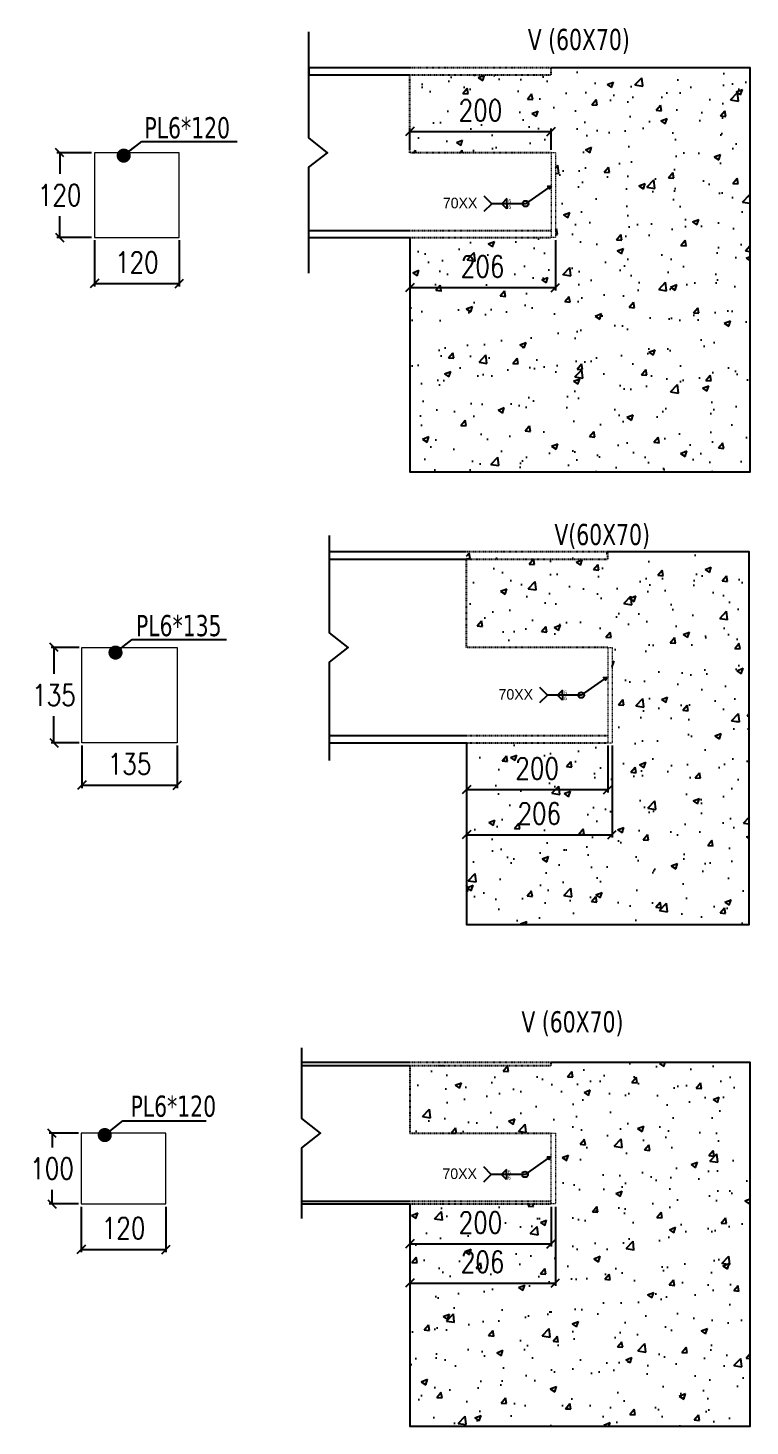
# Model space of a CAD drawing. Header units: millimetres. Extents: x -899 to 76352, y -21218 to 30068.
# Drawn here: x 5472 to 6494, y -11437 to -9459 of the extents above; entities that cross this region are included whole.
import ezdxf
from ezdxf.enums import TextEntityAlignment as Align

# ---------------------------------------------------------------- set-up
doc = ezdxf.new("R2010")
doc.units = ezdxf.units.MM
doc.header["$LTSCALE"] = 0.9
doc.linetypes.add('DXK_LINE_DOT1', pattern=[1.8814, 0.9407, -0.9407])
for name, color, linetype in [('COTAS', 8, 'Continuous'), ('PERFORACIONES', 1, 'Continuous'), ('TITULO', 3, 'Continuous')]:
    doc.layers.add(name, color=color, linetype=linetype)
doc.layers.add('P-PLATINA', color=6, linetype='Continuous', lineweight=15)
doc.styles.add('CNI_COTAS', font='romans.shx', dxfattribs={"width": 0.8})
doc.styles.add('ROMANS', font='DINGRAFO.SHX')
doc.styles.add('VERDANA', font='verdana.ttf')
doc.dimstyles.new('1.1', dxfattribs={"dimscale": 0, "dimtxt": 15, "dimasz": 20, "dimexe": 2, "dimexo": 2, "dimgap": 7, "dimtad": 1, "dimdec": 0, "dimzin": 4, "dimdsep": 46, "dimtxsty": 'CNI_COTAS', "dimblk": 'DOTSMALL', "dimcen": 0, "dimclrd": 256, "dimclrt": 3, "dimadec": 0, "dimazin": 0, "dimtfac": 1, "dimtdec": 0, "dimtmove": 2, "dimatfit": 0, "dimldrblk": 'DOT', "dimfxl": 0.05, "dimtolj": 1, "dimtzin": 0, "dimarcsym": 1})
doc.dimstyles.new('1.4', dxfattribs={"dimscale": 0, "dimtxt": 30, "dimasz": 12, "dimexe": 4, "dimexo": 4, "dimgap": 15, "dimtad": 1, "dimdec": 0, "dimzin": 4, "dimdsep": 46, "dimtxsty": 'CNI_COTAS', "dimblk": 'OBLIQUE', "dimcen": -0.09, "dimclrd": 256, "dimclrt": 3, "dimadec": 0, "dimazin": 0, "dimtfac": 1, "dimtdec": 0, "dimtmove": 2, "dimatfit": 0, "dimldrblk": 'DOT', "dimfxl": 0.05, "dimtolj": 1, "dimtzin": 0, "dimarcsym": 0})

# ---------------------------------------------------------------- blocks, each defined once
blk = doc.blocks.new('_Dot')
at = {"color": 0, "linetype": 'ByBlock', "lineweight": -2}
blk.add_line((-0.5, 0), (-1, 0), dxfattribs=at)
at = {"color": 0, "linetype": 'ByBlock', "const_width": 0.5}
blk.add_lwpolyline([(-0.25, 0, 1), (0.25, 0, 1)], format="xyb", close=True, dxfattribs=at)
blk = doc.blocks.new('_DotSmall')
at = {"color": 0, "linetype": 'ByBlock', "const_width": 0.5}
blk.add_lwpolyline([(-0.0625, 0, 1), (0.0625, 0, 1)], format="xyb", close=True, dxfattribs=at)
blk = doc.blocks.new('_Oblique')
at = {"color": 0, "linetype": 'ByBlock', "lineweight": -2}
blk.add_line((-0.5, -0.5), (0.5, 0.5), dxfattribs=at)
blk = doc.blocks.new('*D446')
at = {"layer": 'COTAS', "color": 0, "lineweight": -2, "transparency": 16777216}
for p, q in [((6012.4, -11126.7), (6012.4, -11183.1)), ((6212.4, -11126.7), (6212.4, -11183.1))]:
    blk.add_line(p, q, dxfattribs=at)
at = {"layer": 'COTAS', "lineweight": -2, "transparency": 16777216}
blk.add_line((6012.4, -11179.1), (6212.4, -11179.1), dxfattribs=at)
at = {"layer": 'Defpoints', "color": 0, "transparency": 16777216}
for p in [(6012.4, -11122.7), (6212.4, -11122.7), (6212.4, -11179.1)]:
    blk.add_point(p, dxfattribs=at)
at = {"layer": 'COTAS', "lineweight": -2, "transparency": 16777216, "xscale": 12, "yscale": 12, "zscale": 12, "rotation": 180}
blk.add_blockref('_Oblique', (6012.4, -11179.1), dxfattribs=at)
at = {"layer": 'COTAS', "lineweight": -2, "transparency": 16777216, "xscale": 12, "yscale": 12, "zscale": 12}
blk.add_blockref('_Oblique', (6212.4, -11179.1), dxfattribs=at)
at = {"layer": 'COTAS', "color": 3, "transparency": 16777216, "insert": (6112.4, -11149.1), "char_height": 30, "attachment_point": 5, "style": 'CNI_COTAS'}
blk.add_mtext('\\A1;200', dxfattribs=at)
blk = doc.blocks.new('*D447')
at = {"layer": 'COTAS', "color": 0, "lineweight": -2, "transparency": 16777216}
for p, q in [((6012.4, -11126.7), (6012.4, -11238.6)), ((6218.4, -11126.7), (6218.4, -11238.6))]:
    blk.add_line(p, q, dxfattribs=at)
at = {"layer": 'COTAS', "lineweight": -2, "transparency": 16777216}
blk.add_line((6012.4, -11234.6), (6218.4, -11234.6), dxfattribs=at)
at = {"layer": 'Defpoints', "color": 0, "transparency": 16777216}
for p in [(6012.4, -11122.7), (6218.4, -11122.7), (6218.4, -11234.6)]:
    blk.add_point(p, dxfattribs=at)
at = {"layer": 'COTAS', "lineweight": -2, "transparency": 16777216, "xscale": 12, "yscale": 12, "zscale": 12, "rotation": 180}
blk.add_blockref('_Oblique', (6012.4, -11234.6), dxfattribs=at)
at = {"layer": 'COTAS', "lineweight": -2, "transparency": 16777216, "xscale": 12, "yscale": 12, "zscale": 12}
blk.add_blockref('_Oblique', (6218.4, -11234.6), dxfattribs=at)
at = {"layer": 'COTAS', "color": 3, "transparency": 16777216, "insert": (6115.4, -11204.6), "char_height": 30, "attachment_point": 5, "style": 'CNI_COTAS'}
blk.add_mtext('\\A1;206', dxfattribs=at)
blk = doc.blocks.new('*D495')
at = {"layer": 'COTAS', "color": 0, "lineweight": -2, "transparency": 16777216}
for p, q in [((5543.3, -11022.7), (5502.1, -11022.7)), ((5543.3, -11122.7), (5502.1, -11122.7))]:
    blk.add_line(p, q, dxfattribs=at)
at = {"layer": 'COTAS', "lineweight": -2, "transparency": 16777216}
for p, q in [((5506.1, -11022.7), (5506.1, -11042.7)), ((5506.1, -11122.7), (5506.1, -11102.7))]:
    blk.add_line(p, q, dxfattribs=at)
at = {"layer": 'Defpoints', "color": 0, "transparency": 16777216}
for p in [(5506.1, -11022.7), (5547.3, -11022.7), (5547.3, -11122.7)]:
    blk.add_point(p, dxfattribs=at)
at = {"layer": 'COTAS', "lineweight": -2, "transparency": 16777216, "xscale": 12, "yscale": 12, "zscale": 12}
for p, rotation in [((5506.1, -11022.7), 90), ((5506.1, -11122.7), 270)]:
    blk.add_blockref('_Oblique', p, dxfattribs=dict(at, rotation=rotation))
at = {"layer": 'COTAS', "color": 3, "transparency": 16777216, "insert": (5506.1, -11072.7), "char_height": 30, "attachment_point": 5, "rotation": 0.01, "style": 'CNI_COTAS'}
blk.add_mtext('\\A1;100', dxfattribs=at)
blk = doc.blocks.new('*D496')
at = {"layer": 'COTAS', "color": 0, "lineweight": -2, "transparency": 16777216}
for p, q in [((5547.3, -11126.7), (5547.3, -11191.1)), ((5667.3, -11126.7), (5667.3, -11191.1))]:
    blk.add_line(p, q, dxfattribs=at)
at = {"layer": 'COTAS', "lineweight": -2, "transparency": 16777216}
blk.add_line((5547.3, -11187.1), (5667.3, -11187.1), dxfattribs=at)
at = {"layer": 'Defpoints', "color": 0, "transparency": 16777216}
for p in [(5547.3, -11122.7), (5667.3, -11122.7), (5667.3, -11187.1)]:
    blk.add_point(p, dxfattribs=at)
at = {"layer": 'COTAS', "lineweight": -2, "transparency": 16777216, "xscale": 12, "yscale": 12, "zscale": 12, "rotation": 180}
blk.add_blockref('_Oblique', (5547.3, -11187.1), dxfattribs=at)
at = {"layer": 'COTAS', "lineweight": -2, "transparency": 16777216, "xscale": 12, "yscale": 12, "zscale": 12}
blk.add_blockref('_Oblique', (5667.3, -11187.1), dxfattribs=at)
at = {"layer": 'COTAS', "color": 3, "transparency": 16777216, "insert": (5607.3, -11157.1), "char_height": 30, "attachment_point": 5, "style": 'CNI_COTAS'}
blk.add_mtext('\\A1;120', dxfattribs=at)
blk = doc.blocks.new('SOLDADURA FILETE ALREDEDOR')
h = blk.add_hatch(color=256)
h.dxf.hatch_style = 1
h.paths.add_polyline_path([(5063.7, 3679), (5060.1, 3684.2), (5066.4, 3684.8)])
for p, q in [((5061.9, 3681.6), (5015.5, 3649.2)), ((5015.5, 3649.2), (4948.3, 3649.2)), ((4978.7, 3659.2), (4968.7, 3649.2)), ((4978.7, 3639.2), (4968.7, 3649.2)), ((4978.7, 3649.2), (4978.7, 3659.2)), ((4978.7, 3649.2), (4978.7, 3639.2))]:
    blk.add_line(p, q)
blk.add_lwpolyline([(5066.4, 3684.8), (5063.7, 3679), (5060.1, 3684.2)], close=True)
blk.add_lwpolyline([(4933.5, 3634.4), (4948.3, 3649.2), (4933.5, 3664)])
blk.add_circle((5015.5, 3649.2), 5.81)
at = {"layer": 'TITULO', "style": 'ROMANS'}
for s, height, p in [('70XX', 21, (4851, 3640)), ('6', 7.5, (4981.3, 3650.6)), ('6', 7.5, (4981.3, 3639))]:
    blk.add_text(s, height=height, dxfattribs=at).set_placement(p)
blk = doc.blocks.new('*D448')
at = {"layer": 'COTAS', "color": 0, "lineweight": -2, "transparency": 16777216}
for p, q in [((6012.4, -9631.3), (6012.4, -9601.3)), ((6212.4, -9631.3), (6212.4, -9601.3))]:
    blk.add_line(p, q, dxfattribs=at)
at = {"layer": 'COTAS', "lineweight": -2, "transparency": 16777216}
blk.add_line((6012.4, -9605.3), (6212.4, -9605.3), dxfattribs=at)
at = {"layer": 'Defpoints', "color": 0, "transparency": 16777216}
for p in [(6212.4, -9605.3), (6012.4, -9635.3), (6212.4, -9635.3)]:
    blk.add_point(p, dxfattribs=at)
at = {"layer": 'COTAS', "lineweight": -2, "transparency": 16777216, "xscale": 12, "yscale": 12, "zscale": 12, "rotation": 180}
blk.add_blockref('_Oblique', (6012.4, -9605.3), dxfattribs=at)
at = {"layer": 'COTAS', "lineweight": -2, "transparency": 16777216, "xscale": 12, "yscale": 12, "zscale": 12}
blk.add_blockref('_Oblique', (6212.4, -9605.3), dxfattribs=at)
at = {"layer": 'COTAS', "color": 3, "transparency": 16777216, "insert": (6112.4, -9575.3), "char_height": 30, "attachment_point": 5, "style": 'CNI_COTAS'}
blk.add_mtext('\\A1;200', dxfattribs=at)
blk = doc.blocks.new('*D449')
at = {"layer": 'COTAS', "color": 0, "lineweight": -2, "transparency": 16777216}
for p, q in [((6012.4, -9759.3), (6012.4, -9830.3)), ((6218.4, -9759.3), (6218.4, -9830.3))]:
    blk.add_line(p, q, dxfattribs=at)
at = {"layer": 'COTAS', "lineweight": -2, "transparency": 16777216}
blk.add_line((6012.4, -9826.3), (6218.4, -9826.3), dxfattribs=at)
at = {"layer": 'Defpoints', "color": 0, "transparency": 16777216}
for p in [(6012.4, -9755.3), (6218.4, -9755.3), (6218.4, -9826.3)]:
    blk.add_point(p, dxfattribs=at)
at = {"layer": 'COTAS', "lineweight": -2, "transparency": 16777216, "xscale": 12, "yscale": 12, "zscale": 12, "rotation": 180}
blk.add_blockref('_Oblique', (6012.4, -9826.3), dxfattribs=at)
at = {"layer": 'COTAS', "lineweight": -2, "transparency": 16777216, "xscale": 12, "yscale": 12, "zscale": 12}
blk.add_blockref('_Oblique', (6218.4, -9826.3), dxfattribs=at)
at = {"layer": 'COTAS', "color": 3, "transparency": 16777216, "insert": (6115.4, -9796.3), "char_height": 30, "attachment_point": 5, "style": 'CNI_COTAS'}
blk.add_mtext('\\A1;206', dxfattribs=at)
blk = doc.blocks.new('*D498')
at = {"layer": 'COTAS', "color": 0, "lineweight": -2, "transparency": 16777216}
for p, q in [((5562.1, -9635.3), (5512.9, -9635.3)), ((5562.1, -9755.3), (5512.9, -9755.3))]:
    blk.add_line(p, q, dxfattribs=at)
at = {"layer": 'COTAS', "lineweight": -2, "transparency": 16777216}
for p, q in [((5516.9, -9635.3), (5516.9, -9665.3)), ((5516.9, -9755.3), (5516.9, -9725.3))]:
    blk.add_line(p, q, dxfattribs=at)
at = {"layer": 'Defpoints', "color": 0, "transparency": 16777216}
for p in [(5566.1, -9635.3), (5516.9, -9755.3), (5566.1, -9755.3)]:
    blk.add_point(p, dxfattribs=at)
at = {"layer": 'COTAS', "lineweight": -2, "transparency": 16777216, "xscale": 12, "yscale": 12, "zscale": 12}
for p, rotation in [((5516.9, -9635.3), 90), ((5516.9, -9755.3), 270)]:
    blk.add_blockref('_Oblique', p, dxfattribs=dict(at, rotation=rotation))
at = {"layer": 'COTAS', "color": 3, "transparency": 16777216, "insert": (5516.9, -9695.3), "char_height": 30, "attachment_point": 5, "rotation": 0.01, "style": 'CNI_COTAS'}
blk.add_mtext('\\A1;120', dxfattribs=at)
blk = doc.blocks.new('*D499')
at = {"layer": 'COTAS', "color": 0, "lineweight": -2, "transparency": 16777216}
for p, q in [((5566.1, -9759.3), (5566.1, -9824.5)), ((5686.1, -9759.3), (5686.1, -9824.5))]:
    blk.add_line(p, q, dxfattribs=at)
at = {"layer": 'COTAS', "lineweight": -2, "transparency": 16777216}
blk.add_line((5566.1, -9820.5), (5686.1, -9820.5), dxfattribs=at)
at = {"layer": 'Defpoints', "color": 0, "transparency": 16777216}
for p in [(5566.1, -9755.3), (5686.1, -9755.3), (5686.1, -9820.5)]:
    blk.add_point(p, dxfattribs=at)
at = {"layer": 'COTAS', "lineweight": -2, "transparency": 16777216, "xscale": 12, "yscale": 12, "zscale": 12, "rotation": 180}
blk.add_blockref('_Oblique', (5566.1, -9820.5), dxfattribs=at)
at = {"layer": 'COTAS', "lineweight": -2, "transparency": 16777216, "xscale": 12, "yscale": 12, "zscale": 12}
blk.add_blockref('_Oblique', (5686.1, -9820.5), dxfattribs=at)
at = {"layer": 'COTAS', "color": 3, "transparency": 16777216, "insert": (5626.1, -9790.5), "char_height": 30, "attachment_point": 5, "style": 'CNI_COTAS'}
blk.add_mtext('\\A1;120', dxfattribs=at)
blk = doc.blocks.new('*D501')
at = {"layer": 'COTAS', "color": 0, "lineweight": -2, "transparency": 16777216}
for p, q in [((6092.6, -10474.3), (6092.6, -10540.5)), ((6292.6, -10474.3), (6292.6, -10540.5))]:
    blk.add_line(p, q, dxfattribs=at)
at = {"layer": 'COTAS', "lineweight": -2, "transparency": 16777216}
blk.add_line((6092.6, -10536.5), (6292.6, -10536.5), dxfattribs=at)
at = {"layer": 'Defpoints', "color": 0, "transparency": 16777216}
for p in [(6092.6, -10470.3), (6292.6, -10470.3), (6292.6, -10536.5)]:
    blk.add_point(p, dxfattribs=at)
at = {"layer": 'COTAS', "lineweight": -2, "transparency": 16777216, "xscale": 12, "yscale": 12, "zscale": 12, "rotation": 180}
blk.add_blockref('_Oblique', (6092.6, -10536.5), dxfattribs=at)
at = {"layer": 'COTAS', "lineweight": -2, "transparency": 16777216, "xscale": 12, "yscale": 12, "zscale": 12}
blk.add_blockref('_Oblique', (6292.6, -10536.5), dxfattribs=at)
at = {"layer": 'COTAS', "color": 3, "transparency": 16777216, "insert": (6192.6, -10506.5), "char_height": 30, "attachment_point": 5, "style": 'CNI_COTAS'}
blk.add_mtext('\\A1;200', dxfattribs=at)
blk = doc.blocks.new('*D502')
at = {"layer": 'COTAS', "color": 0, "lineweight": -2, "transparency": 16777216}
for p, q in [((6092.6, -10474.3), (6092.6, -10604.3)), ((6298.6, -10474.3), (6298.6, -10604.3))]:
    blk.add_line(p, q, dxfattribs=at)
at = {"layer": 'COTAS', "lineweight": -2, "transparency": 16777216}
blk.add_line((6092.6, -10600.3), (6298.6, -10600.3), dxfattribs=at)
at = {"layer": 'Defpoints', "color": 0, "transparency": 16777216}
for p in [(6092.6, -10470.3), (6298.6, -10470.3), (6298.6, -10600.3)]:
    blk.add_point(p, dxfattribs=at)
at = {"layer": 'COTAS', "lineweight": -2, "transparency": 16777216, "xscale": 12, "yscale": 12, "zscale": 12, "rotation": 180}
blk.add_blockref('_Oblique', (6092.6, -10600.3), dxfattribs=at)
at = {"layer": 'COTAS', "lineweight": -2, "transparency": 16777216, "xscale": 12, "yscale": 12, "zscale": 12}
blk.add_blockref('_Oblique', (6298.6, -10600.3), dxfattribs=at)
at = {"layer": 'COTAS', "color": 3, "transparency": 16777216, "insert": (6195.6, -10570.3), "char_height": 30, "attachment_point": 5, "style": 'CNI_COTAS'}
blk.add_mtext('\\A1;206', dxfattribs=at)
blk = doc.blocks.new('*D486')
at = {"layer": 'COTAS', "color": 0, "lineweight": -2, "transparency": 16777216}
for p, q in [((5544.3, -10335.3), (5504.8, -10335.3)), ((5544.3, -10470.3), (5504.8, -10470.3))]:
    blk.add_line(p, q, dxfattribs=at)
at = {"layer": 'COTAS', "lineweight": -2, "transparency": 16777216}
for p, q in [((5508.8, -10335.3), (5508.8, -10372.8)), ((5508.8, -10470.3), (5508.8, -10432.8))]:
    blk.add_line(p, q, dxfattribs=at)
at = {"layer": 'Defpoints', "color": 0, "transparency": 16777216}
for p in [(5508.8, -10335.3), (5548.3, -10335.3), (5548.3, -10470.3)]:
    blk.add_point(p, dxfattribs=at)
at = {"layer": 'COTAS', "lineweight": -2, "transparency": 16777216, "xscale": 12, "yscale": 12, "zscale": 12}
for p, rotation in [((5508.8, -10335.3), 90), ((5508.8, -10470.3), 270)]:
    blk.add_blockref('_Oblique', p, dxfattribs=dict(at, rotation=rotation))
at = {"layer": 'COTAS', "color": 3, "transparency": 16777216, "insert": (5508.8, -10402.8), "char_height": 30, "attachment_point": 5, "rotation": 0.01, "style": 'CNI_COTAS'}
blk.add_mtext('\\A1;135', dxfattribs=at)
blk = doc.blocks.new('*D487')
at = {"layer": 'COTAS', "color": 0, "lineweight": -2, "transparency": 16777216}
for p, q in [((5548.3, -10474.3), (5548.3, -10534.3)), ((5683.3, -10474.3), (5683.3, -10534.3))]:
    blk.add_line(p, q, dxfattribs=at)
at = {"layer": 'COTAS', "lineweight": -2, "transparency": 16777216}
blk.add_line((5548.3, -10530.3), (5683.3, -10530.3), dxfattribs=at)
at = {"layer": 'Defpoints', "color": 0, "transparency": 16777216}
for p in [(5548.3, -10470.3), (5683.3, -10470.3), (5683.3, -10530.3)]:
    blk.add_point(p, dxfattribs=at)
at = {"layer": 'COTAS', "lineweight": -2, "transparency": 16777216, "xscale": 12, "yscale": 12, "zscale": 12, "rotation": 180}
blk.add_blockref('_Oblique', (5548.3, -10530.3), dxfattribs=at)
at = {"layer": 'COTAS', "lineweight": -2, "transparency": 16777216, "xscale": 12, "yscale": 12, "zscale": 12}
blk.add_blockref('_Oblique', (5683.3, -10530.3), dxfattribs=at)
at = {"layer": 'COTAS', "color": 3, "transparency": 16777216, "insert": (5615.8, -10500.3), "char_height": 30, "attachment_point": 5, "style": 'CNI_COTAS'}
blk.add_mtext('\\A1;135', dxfattribs=at)

msp = doc.modelspace()

# ---------------------------------------------------------------- hatches: boundary and pattern name
at = {"layer": 'COTAS'}
h = msp.add_hatch(dxfattribs=at)
h.set_pattern_fill('AR-CONC', color=256, scale=0.5)
h.set_pattern_definition([(50, (611.18, 702.22), (91.09233, -7.96954), [9.525, -104.775]), (355, (611.18, 702.22), (-17.6217, 95.5284), [7.62, -83.8203]), (100.45144, (618.77, 701.56), (73.4706, 87.5589), [8.095, -89.0451]), (46.1842, (611.18, 727.62), (135.5395, -21.0212), [14.2875, -157.1625]), (96.6356, (622.47, 725.87), (118.702, 123.713), [12.1425, -133.5678]), (351.1842, (611.18, 727.62), (118.702, 123.713), [11.43, -125.7299]), (21, (623.88, 721.27), (75.8072, -51.1326), [9.525, -104.775]), (326, (623.88, 721.27), (30.901, 92.094), [7.62, -83.82]), (71.45144, (630.19, 717.01), (106.7082, 40.9614), [8.095, -89.045]), (37.5, (611.176, 702.224), (1.5443, 42.27752), [0, -82.804, 0, -85.09, 0, -84.1375]), (7.5, (611.176, 702.224), (33.40983, 50.09029), [0, -48.514, 0, -80.899, 0, -32.0675]), (327.5, (582.855, 702.224), (67.7953, -2.86437), [0, -31.75, 0, -99.06, 0, -131.445]), (317.5, (570.155, 702.224), (74.0646, 12.71325), [0, -41.275, 0, -65.786, 0, -93.345])])
h.paths.add_polyline_path([(6493.8, -9515.3), (6212.4, -9515.3), (6212.4, -9525.1), (6012.4, -9525.1), (6012.4, -9635.3), (6212.4, -9635.3), (6218.4, -9635.3), (6218.4, -9755.3), (6212.4, -9755.3), (6012.4, -9755.3), (6012.4, -10087.1), (6493.8, -10087.1)])
h.paths.add_polyline_path([(6077, -9818.8), (6153.7, -9818.8), (6153.7, -9773.8), (6077, -9773.8)], flags=24)
h.paths.add_polyline_path([(6074, -9597.8), (6150.7, -9597.8), (6150.7, -9552.8), (6074, -9552.8)], flags=24)
h = msp.add_hatch(dxfattribs=at)
h.set_pattern_fill('AR-CONC', color=256, scale=0.5)
h.set_pattern_definition([(50, (3176.78, 7527), (91.09233, -7.96954), [9.525, -104.775]), (355, (3176.78, 7527), (-17.6217, 95.5284), [7.62, -83.8203]), (100.45144, (3184.37, 7526.335), (73.47062, 87.55888), [8.095, -89.0451]), (46.1842, (3176.78, 7552.4), (135.5395, -21.02116), [14.2875, -157.1625]), (96.63556, (3188.08, 7550.65), (118.7021, 123.7131), [12.1425, -133.5678]), (351.18415, (3176.78, 7552.4), (118.7021, 123.7131), [11.43, -125.7299]), (21, (3189.48, 7546.05), (75.8072, -51.1326), [9.525, -104.775]), (326, (3189.48, 7546.05), (30.901, 92.094), [7.62, -83.82]), (71.45144, (3195.8, 7541.79), (106.7082, 40.9614), [8.095, -89.04497]), (37.5, (3176.78, 7527), (1.5443, 42.27752), [0, -82.804, 0, -85.09, 0, -84.1375]), (7.5, (3176.78, 7527), (33.40983, 50.09029), [0, -48.514, 0, -80.899, 0, -32.0675]), (327.5, (3148.46, 7527), (67.7953, -2.86437), [0, -31.75, 0, -99.06, 0, -131.445]), (317.5, (3135.76, 7527), (74.0646, 12.71325), [0, -41.275, 0, -65.786, 0, -93.345])])
h.paths.add_polyline_path([(6492.6, -10200.3), (6092.6, -10200.3), (6092.6, -10335.3), (6292.6, -10335.3), (6298.6, -10335.3), (6298.6, -10470.3), (6292.6, -10470.3), (6092.6, -10470.3), (6092.6, -10727.3), (6492.6, -10727.3)])
at = {"layer": 'PERFORACIONES'}
h = msp.add_hatch(dxfattribs=at)
h.set_pattern_fill('AR-CONC', color=8, scale=0.5)
h.set_pattern_definition([(50, (-17348.115, -4556.16), (91.09233, -7.96954), [9.525, -104.775]), (355, (-17348.11, -4556.16), (-17.6217, 95.52842), [7.62, -83.8203]), (100.45144, (-17340.52, -4556.82), (73.47062, 87.55888), [8.095, -89.04512]), (46.1842, (-17348.11, -4530.76), (135.5395, -21.02116), [14.2875, -157.1625]), (96.63556, (-17336.82, -4532.51), (118.7021, 123.71306), [12.1425, -133.5678]), (351.18415, (-17348.11, -4530.76), (118.7021, 123.7131), [11.43, -125.7299]), (21, (-17335.415, -4537.11), (75.8072, -51.1326), [9.525, -104.775]), (326, (-17335.41, -4537.11), (30.901, 92.094), [7.62, -83.82]), (71.45144, (-17329.1, -4541.37), (106.7082, 40.9614), [8.095, -89.04497]), (37.5, (-17348.115, -4556.157), (1.5443, 42.27752), [0, -82.804, 0, -85.09, 0, -84.1375]), (7.5, (-17348.115, -4556.157), (33.40983, 50.09029), [0, -48.514, 0, -80.899, 0, -32.0675]), (327.5, (-17376.436, -4556.157), (67.795298, -2.86437), [0, -31.75, 0, -99.06, 0, -131.445]), (317.5, (-17389.136, -4556.16), (74.06459, 12.71325), [0, -41.275, 0, -65.786, 0, -93.345])])
h.paths.add_polyline_path([(6493.8, -10922.7), (6212.4, -10922.7), (6212.4, -10926.7), (6012.4, -10926.7), (6012.4, -11022.7), (6212.4, -11022.7), (6218.4, -11022.7), (6218.4, -11122.7), (6212.4, -11122.7), (6012.4, -11122.7), (6012.4, -11437), (6493.8, -11437)])
h.paths.add_polyline_path([(6074, -11171.6), (6150.7, -11171.6), (6150.7, -11126.6), (6074, -11126.6)], flags=24)
h.paths.add_polyline_path([(6077, -11227.1), (6153.7, -11227.1), (6153.7, -11182.1), (6077, -11182.1)], flags=24)

# ---------------------------------------------------------------- linework, layer by layer
at = {"color": 2}
for p, q in [((5869.5, -9745.5), (6012.4, -9745.5)), ((5869.5, -9755.3), (6012.4, -9755.3)), ((5859.5, -11118.7), (6012.4, -11118.7)), ((5859.5, -11122.7), (6012.4, -11122.7))]:
    msp.add_line(p, q, dxfattribs=at)
at = {"color": 2, "linetype": 'DXK_LINE_DOT1'}
for p, q in [((6012.4, -9745.5), (6212.4, -9745.5)), ((6012.4, -9755.3), (6212.4, -9755.3)), ((6092.6, -10460.1), (6292.6, -10460.1)), ((6092.6, -10470.3), (6292.6, -10470.3)), ((6012.4, -11118.7), (6212.4, -11118.7)), ((6012.4, -11122.7), (6212.4, -11122.7))]:
    msp.add_line(p, q, dxfattribs=at)
at = {"color": 2, "linetype": 'Continuous'}
for p, q in [((5898.8, -10460.1), (6092.6, -10460.1)), ((5898.8, -10470.3), (6092.6, -10470.3))]:
    msp.add_line(p, q, dxfattribs=at)
at = {"color": 2}
for points in [[(6013.7, -9515.3), (5869.5, -9515.3), (5869.5, -9525.1), (6012.4, -9525.1)], [(6012.4, -10922.7), (5859.5, -10922.7)], [(5859.5, -10926.7), (6012.4, -10926.7)]]:
    msp.add_lwpolyline(points, dxfattribs=at)
at = {"color": 2, "linetype": 'DXK_LINE_DOT1'}
for points in [[(6012.4, -9525.1), (6212.4, -9525.1), (6212.4, -9515.3), (6013.7, -9515.3)], [(6212.4, -9635.3), (6012.4, -9635.3), (6012.4, -9635.3), (6012.4, -9525.1)], [(6092.6, -10210.5), (6292.6, -10210.5), (6292.6, -10200.3), (6092.6, -10200.3)], [(6292.6, -10335.3), (6092.6, -10335.3), (6092.6, -10210.5)], [(6012.4, -10926.7), (6212.4, -10926.7), (6212.4, -10922.7), (6012.4, -10922.7)], [(6012.4, -10926.7), (6012.4, -11022.7), (6212.4, -11022.7)]]:
    msp.add_lwpolyline(points, dxfattribs=at)
at = {"color": 2, "linetype": 'Continuous'}
for points in [[(6092.6, -10200.3), (5898.8, -10200.3)], [(5898.8, -10210.5), (6092.6, -10210.5)]]:
    msp.add_lwpolyline(points, dxfattribs=at)
at = {"layer": 'COTAS'}
for points in [[(5869.5, -9806), (5869.5, -9656), (5895.9, -9635.3), (5869.5, -9614.5), (5869.5, -9464.5)], [(5898.8, -10495.2), (5898.8, -10356.1), (5925.2, -10335.3), (5898.8, -10314.6), (5898.8, -10177.1)], [(5859.5, -11143.4), (5859.5, -11043.4), (5885.9, -11022.7), (5859.5, -11001.9), (5859.5, -10901.9)]]:
    msp.add_lwpolyline(points, dxfattribs=at)
at = {"layer": 'COTAS', "color": 1}
for points in [[(6012.4, -9755.3), (6012.4, -10087.1), (6493.8, -10087.1), (6493.8, -9515.3), (6212.4, -9515.3), (6212.4, -9515.3)], [(6092.6, -10470.3), (6092.6, -10727.3), (6492.6, -10727.3), (6492.6, -10200.3), (6292.6, -10200.3)], [(6012.4, -11122.7), (6012.4, -11437), (6493.8, -11437), (6493.8, -10922.7), (6212.4, -10922.7)]]:
    msp.add_lwpolyline(points, dxfattribs=at)
at = {"layer": 'P-PLATINA', "linetype": 'DXK_LINE_DOT1'}
for p, q in [((6212.4, -9635.3), (6212.4, -9755.3)), ((6218.4, -9635.3), (6212.4, -9635.3)), ((6212.4, -9635.3), (6212.4, -9755.3)), ((6218.4, -9635.3), (6218.4, -9755.3)), ((6218.4, -9755.3), (6212.4, -9755.3))]:
    msp.add_line(p, q, dxfattribs=at)
at = {"layer": 'P-PLATINA', "color": 6, "linetype": 'DXK_LINE_DOT1'}
for p, q in [((6292.6, -10335.3), (6292.6, -10470.3)), ((6292.6, -10335.3), (6298.6, -10335.3)), ((6298.6, -10335.3), (6298.6, -10470.3)), ((6292.6, -10470.3), (6298.6, -10470.3))]:
    msp.add_line(p, q, dxfattribs=at)
at = {"layer": 'P-PLATINA', "linetype": 'Continuous'}
for points in [[(5566.1, -9755.3), (5686.1, -9755.3), (5686.1, -9635.3), (5566.1, -9635.3)], [(5547.3, -11122.7), (5667.3, -11122.7), (5667.3, -11022.7), (5547.3, -11022.7)]]:
    msp.add_lwpolyline(points, close=True, dxfattribs=at)
at = {"layer": 'P-PLATINA', "color": 6}
msp.add_lwpolyline([(5548.3, -10335.3), (5683.3, -10335.3), (5683.3, -10470.3), (5548.3, -10470.3), (5548.3, -10335.3)], dxfattribs=at)
at = {"layer": 'P-PLATINA', "linetype": 'DXK_LINE_DOT1'}
msp.add_lwpolyline([(6218.4, -11122.7), (6212.4, -11122.7), (6212.4, -11022.7), (6218.4, -11022.7)], close=True, dxfattribs=at)

# ---------------------------------------------------------------- block references
at = {"xscale": 0.7104614331683008, "yscale": 0.7104614331683008, "zscale": 0.7104614331683008}
for p in [(2612.7, -12300.1), (2691.5, -12995.3), (2612.1, -13673.5)]:
    msp.add_blockref('SOLDADURA FILETE ALREDEDOR', p, dxfattribs=at)

# ---------------------------------------------------------------- texts
at = {"color": 96, "style": 'VERDANA', "width": 0.7}
for s, p in [('V (60X70)', (6251.5, -9475.1)), ('PL6*120', (5697.4, -9600)), ('V(60X70)', (6284.6, -10175.5)), ('PL6*135', (5685.4, -10304.4)), ('V (60X70)', (6242.5, -10865)), ('PL6*120', (5677.7, -10984.4))]:
    msp.add_text(s, height=30, dxfattribs=at).set_placement(p, align=Align.MIDDLE_CENTER)

# ---------------------------------------------------------------- dimensions: what is measured, and where the dimension line sits
at = {"layer": 'COTAS'}
for base, p1, p2, picture, middle in [((6212.4, -9605.3), (6012.4, -9635.3), (6212.4, -9635.3), '*D448', (6112.4, -9575.3)), ((5686.1, -9820.5), (5566.1, -9755.3), (5686.1, -9755.3), '*D499', (5626.1, -9790.5)), ((6218.4, -9826.3), (6012.4, -9755.3), (6218.4, -9755.3), '*D449', (6115.4, -9796.3)), ((5683.3, -10530.3), (5548.3, -10470.3), (5683.3, -10470.3), '*D487', (5615.8, -10500.3)), ((6292.6, -10536.5), (6092.6, -10470.3), (6292.6, -10470.3), '*D501', (6192.6, -10506.5)), ((6298.6, -10600.3), (6092.6, -10470.3), (6298.6, -10470.3), '*D502', (6195.6, -10570.3)), ((5667.3, -11187.1), (5547.3, -11122.7), (5667.3, -11122.7), '*D496', (5607.3, -11157.1)), ((6212.4, -11179.1), (6012.4, -11122.7), (6212.4, -11122.7), '*D446', (6112.4, -11149.1)), ((6218.4, -11234.6), (6012.4, -11122.7), (6218.4, -11122.7), '*D447', (6115.4, -11204.6))]:
    dim = msp.add_linear_dim(base=base, p1=p1, p2=p2, dimstyle='1.4', override={"dimscale": 1}, dxfattribs=at)
    dim.commit()
    dim.dimension.update_dxf_attribs({"geometry": picture, "text_midpoint": middle})
for base, p1, p2, picture, middle in [((5516.9, -9755.3), (5566.1, -9635.3), (5566.1, -9755.3), '*D498', (5516.9, -9695.3)), ((5508.8, -10335.3), (5548.3, -10470.3), (5548.3, -10335.3), '*D486', (5508.8, -10402.8)), ((5506.1, -11022.7), (5547.3, -11122.7), (5547.3, -11022.7), '*D495', (5506.1, -11072.7))]:
    dim = msp.add_linear_dim(base=base, p1=p1, p2=p2, angle=90, dimstyle='1.4', override={"dimscale": 1}, dxfattribs=at)
    dim.commit()
    dim.dimension.update_dxf_attribs({"geometry": picture, "text_midpoint": middle, "text_rotation": 0.01})

# ---------------------------------------------------------------- leaders
for points in [[(5607.5, -9639.5), (5633, -9619.5), (5768.2, -9619.5)], [(5595.9, -10342.6), (5619.7, -10323.9), (5752.9, -10324)], [(5580.7, -11025.3), (5606.2, -11005.3), (5724.3, -11005.3)]]:
    msp.add_leader(points, dimstyle='1.1', override={"dimscale": 1}, dxfattribs=at)

doc.saveas('drawing.dxf')
